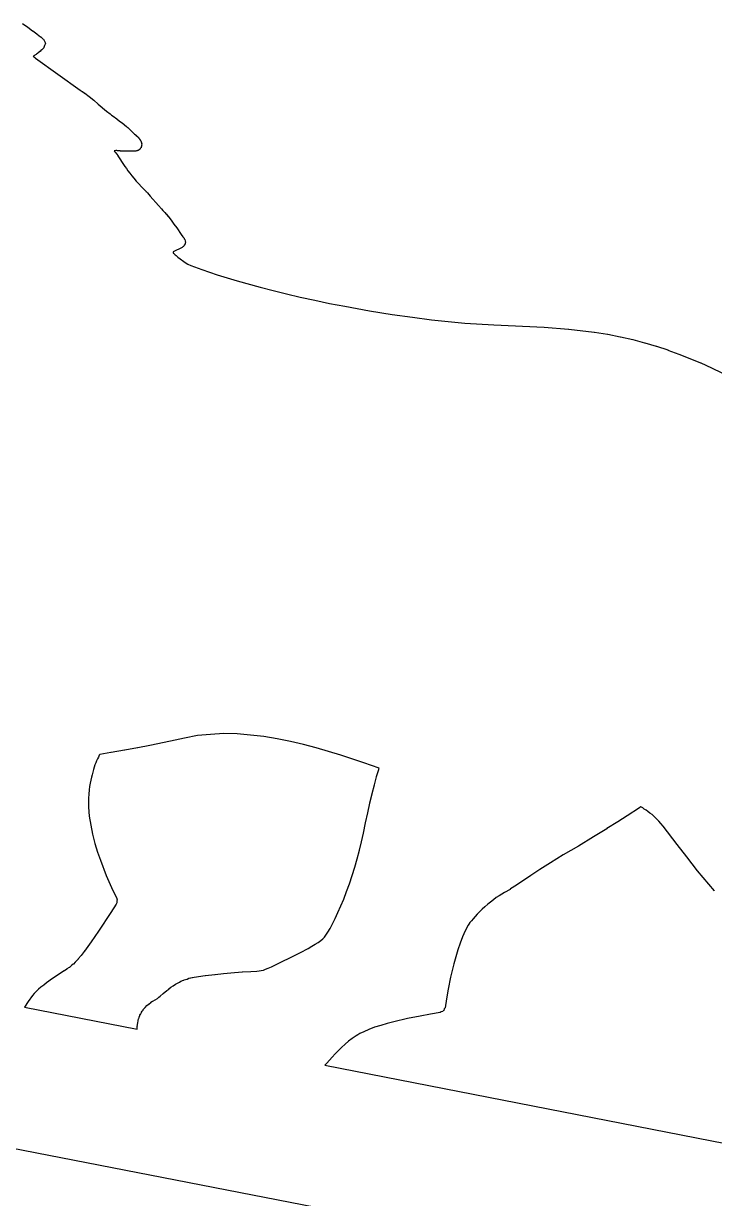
# Model space of a CAD drawing. Extents: x 69.66 to 79.46, y -104.86 to -98.08.
# Drawn here: x 74.464 to 76.316, y -101.713 to -98.567 of the extents above; entities that cross this region are included whole.
import ezdxf

# ---------------------------------------------------------------- set-up
doc = ezdxf.new("R2010")
doc.units = 0
doc.layers.add('BLACK', color=7, linetype='CONTINUOUS')

msp = doc.modelspace()

# ---------------------------------------------------------------- linework, layer by layer
at = {"layer": 'BLACK', "linetype": 'CONTINUOUS'}
for p, q in [((74.4616, -98.5672), (74.4754, -98.577)), ((74.4754, -98.577), (74.4754, -98.5771)), ((74.4754, -98.5771), (74.4756, -98.5771)), ((74.4756, -98.5771), (74.4884, -98.5865)), ((74.4884, -98.5865), (74.4885, -98.5867)), ((74.4885, -98.5867), (74.4886, -98.5867)), ((74.4886, -98.5867), (74.5001, -98.5953)), ((74.5001, -98.5953), (74.5002, -98.5955)), ((74.5002, -98.5955), (74.5003, -98.5955)), ((74.5003, -98.5955), (74.5097, -98.603)), ((74.5097, -98.603), (74.5098, -98.6032)), ((74.5098, -98.6032), (74.5101, -98.6033)), ((74.5101, -98.6033), (74.5169, -98.609)), ((74.5146, -98.6359), (74.513, -98.6375)), ((74.5147, -98.6357), (74.5146, -98.6359)), ((74.515, -98.6355), (74.5147, -98.6357)), ((74.5172, -98.6332), (74.515, -98.6355)), ((74.5169, -98.609), (74.517, -98.6093)), ((74.517, -98.6093), (74.5172, -98.6094)), ((74.5172, -98.6094), (74.5198, -98.6147)), ((74.5173, -98.633), (74.5172, -98.6332)), ((74.5176, -98.6328), (74.5173, -98.633)), ((74.5184, -98.632), (74.5176, -98.6328)), ((74.5185, -98.6317), (74.5184, -98.632)), ((74.5187, -98.6316), (74.5185, -98.6317)), ((74.5205, -98.626), (74.5187, -98.6316)), ((74.5198, -98.6147), (74.5225, -98.6199)), ((74.5225, -98.6204), (74.5205, -98.626)), ((74.5225, -98.6199), (74.5224, -98.6202)), ((74.5224, -98.6202), (74.5225, -98.6204)), ((74.4901, -98.6549), (74.4899, -98.655)), ((74.4899, -98.655), (74.4917, -98.6565)), ((74.4902, -98.6549), (74.4901, -98.6549)), ((74.4921, -98.6537), (74.4902, -98.6549)), ((74.4917, -98.6565), (74.4939, -98.6583)), ((74.4922, -98.6536), (74.4921, -98.6537)), ((74.4924, -98.6536), (74.4922, -98.6536)), ((74.4942, -98.6524), (74.4924, -98.6536)), ((74.4939, -98.6583), (74.4961, -98.66)), ((74.4943, -98.6522), (74.4942, -98.6524)), ((74.4946, -98.6522), (74.4943, -98.6522)), ((74.498, -98.6498), (74.4946, -98.6522)), ((74.4961, -98.66), (74.616, -98.7454)), ((74.4981, -98.6496), (74.498, -98.6498)), ((74.4984, -98.6495), (74.4981, -98.6496)), ((74.5016, -98.6472), (74.4984, -98.6495)), ((74.5017, -98.647), (74.5016, -98.6472)), ((74.502, -98.6469), (74.5017, -98.647)), ((74.5049, -98.6446), (74.502, -98.6469)), ((74.505, -98.6444), (74.5049, -98.6446)), ((74.5053, -98.6443), (74.505, -98.6444)), ((74.5078, -98.6422), (74.5053, -98.6443)), ((74.508, -98.6419), (74.5078, -98.6422)), ((74.5082, -98.6419), (74.508, -98.6419)), ((74.5105, -98.6398), (74.5082, -98.6419)), ((74.5106, -98.6397), (74.5105, -98.6398)), ((74.5108, -98.6396), (74.5106, -98.6397)), ((74.5127, -98.6377), (74.5108, -98.6396)), ((74.5128, -98.6376), (74.5127, -98.6377)), ((74.513, -98.6375), (74.5128, -98.6376)), ((74.616, -98.7454), (74.6214, -98.7489)), ((74.6214, -98.7489), (74.6215, -98.7491)), ((74.6215, -98.7491), (74.6218, -98.7492)), ((74.6218, -98.7492), (74.6275, -98.7533)), ((74.6275, -98.7533), (74.6276, -98.7535)), ((74.6276, -98.7535), (74.6279, -98.7536)), ((74.6279, -98.7536), (74.6397, -98.7626)), ((74.6397, -98.7626), (74.6398, -98.7628)), ((74.6398, -98.7628), (74.6401, -98.7629)), ((74.6401, -98.7629), (74.6521, -98.7727)), ((74.6521, -98.7727), (74.6522, -98.7728)), ((74.6522, -98.7728), (74.6523, -98.7728)), ((74.6523, -98.7728), (74.6643, -98.7828)), ((74.6643, -98.7828), (74.6643, -98.7829)), ((74.6643, -98.7829), (74.6643, -98.7829)), ((74.6643, -98.7829), (74.6866, -98.8016)), ((74.6866, -98.8016), (74.696, -98.8092)), ((74.696, -98.8092), (74.7, -98.8122)), ((74.7, -98.8122), (74.7038, -98.8149)), ((74.7038, -98.8149), (74.704, -98.8152)), ((74.704, -98.8152), (74.7042, -98.8153)), ((74.7042, -98.8153), (74.7138, -98.8225)), ((74.7138, -98.8225), (74.7214, -98.8283)), ((74.7214, -98.8283), (74.7214, -98.8283)), ((74.7214, -98.8283), (74.7215, -98.8283)), ((74.7215, -98.8283), (74.7279, -98.8332)), ((74.7279, -98.8332), (74.728, -98.8334)), ((74.728, -98.8334), (74.7281, -98.8334)), ((74.7281, -98.8334), (74.7338, -98.8379)), ((74.7338, -98.8379), (74.734, -98.8381)), ((74.734, -98.8381), (74.7342, -98.8382)), ((74.7342, -98.8382), (74.7398, -98.8428)), ((74.7398, -98.8428), (74.7398, -98.8429)), ((74.7398, -98.8429), (74.7401, -98.843)), ((74.7401, -98.843), (74.7429, -98.8455)), ((74.7429, -98.8455), (74.743, -98.8456)), ((74.743, -98.8456), (74.7431, -98.8457)), ((74.7431, -98.8457), (74.7462, -98.8484)), ((74.7462, -98.8484), (74.7463, -98.8486)), ((74.7463, -98.8486), (74.7464, -98.8487)), ((74.7464, -98.8487), (74.7533, -98.8551)), ((74.7533, -98.8551), (74.7533, -98.8552)), ((74.7533, -98.8552), (74.7535, -98.8553)), ((74.7535, -98.8553), (74.7615, -98.8631)), ((74.7615, -98.8631), (74.7654, -98.8665)), ((74.7654, -98.8665), (74.7655, -98.8668)), ((74.7655, -98.8668), (74.7659, -98.8669)), ((74.7659, -98.8669), (74.7692, -98.8701)), ((74.7692, -98.8701), (74.7694, -98.8704)), ((74.7694, -98.8704), (74.7697, -98.8705)), ((74.7697, -98.8705), (74.771, -98.8719)), ((74.771, -98.8719), (74.7711, -98.8722)), ((74.7711, -98.8722), (74.7714, -98.8723)), ((74.7714, -98.8723), (74.7726, -98.8736)), ((74.7726, -98.8736), (74.7727, -98.8738)), ((74.7727, -98.8738), (74.7729, -98.874)), ((74.7729, -98.874), (74.774, -98.8751)), ((74.774, -98.8751), (74.7741, -98.8755)), ((74.7741, -98.8755), (74.7744, -98.8756)), ((74.7744, -98.8756), (74.7752, -98.8767)), ((74.7752, -98.8767), (74.7753, -98.8771)), ((74.7753, -98.8771), (74.7757, -98.8773)), ((74.7757, -98.8773), (74.7764, -98.8783)), ((74.7764, -98.8783), (74.7765, -98.8788)), ((74.7765, -98.8788), (74.7769, -98.8791)), ((74.7769, -98.8791), (74.7775, -98.88)), ((74.7775, -98.88), (74.7776, -98.8806)), ((74.7776, -98.8806), (74.7781, -98.881)), ((74.7781, -98.881), (74.7785, -98.8817)), ((74.7785, -98.8817), (74.7786, -98.8825)), ((74.7786, -98.8825), (74.7791, -98.8831)), ((74.7791, -98.8831), (74.7794, -98.8838)), ((74.7794, -98.8838), (74.7794, -98.8848)), ((74.7794, -98.8848), (74.7801, -98.8856)), ((74.7801, -98.8856), (74.7802, -98.8862)), ((74.7802, -98.8862), (74.7801, -98.8874)), ((74.7801, -98.8874), (74.7807, -98.8885)), ((74.7075, -98.9079), (74.7073, -98.9079)), ((74.7073, -98.9079), (74.7077, -98.9087)), ((74.7095, -98.9077), (74.7075, -98.9079)), ((74.7077, -98.9087), (74.7082, -98.9094)), ((74.7082, -98.9094), (74.7087, -98.9103)), ((74.7087, -98.9103), (74.7093, -98.9112)), ((74.7093, -98.9112), (74.71, -98.9121)), ((74.7116, -98.9076), (74.7095, -98.9077)), ((74.71, -98.9121), (74.711, -98.9134)), ((74.711, -98.9134), (74.7111, -98.9134)), ((74.7111, -98.9134), (74.7111, -98.9135)), ((74.7111, -98.9135), (74.7136, -98.9166)), ((74.7139, -98.9075), (74.7116, -98.9076)), ((74.7136, -98.9166), (74.7137, -98.917)), ((74.7137, -98.917), (74.7141, -98.9172)), ((74.7162, -98.9077), (74.7139, -98.9075)), ((74.7141, -98.9172), (74.7166, -98.9207)), ((74.7187, -98.9079), (74.7162, -98.9077)), ((74.7217, -98.9084), (74.7187, -98.9079)), ((74.7226, -98.9082), (74.7217, -98.9084)), ((74.7235, -98.9086), (74.7226, -98.9082)), ((74.7276, -98.9088), (74.7235, -98.9086)), ((74.7277, -98.9088), (74.7276, -98.9088)), ((74.7278, -98.9088), (74.7277, -98.9088)), ((74.7317, -98.909), (74.7278, -98.9088)), ((74.7318, -98.909), (74.7317, -98.9089)), ((74.7317, -98.9089), (74.7317, -98.909)), ((74.7389, -98.9092), (74.7318, -98.909)), ((74.739, -98.9091), (74.7389, -98.9092)), ((74.7392, -98.9092), (74.739, -98.9091)), ((74.7453, -98.9093), (74.7392, -98.9092)), ((74.7454, -98.9092), (74.7453, -98.9093)), ((74.7455, -98.9093), (74.7454, -98.9092)), ((74.7506, -98.9093), (74.7455, -98.9093)), ((74.7507, -98.9093), (74.7506, -98.9093)), ((74.7508, -98.9093), (74.7507, -98.9093)), ((74.7549, -98.9093), (74.7508, -98.9093)), ((74.755, -98.9092), (74.7549, -98.9093)), ((74.7551, -98.9093), (74.755, -98.9092)), ((74.758, -98.9092), (74.7551, -98.9093)), ((74.7581, -98.9091), (74.758, -98.9092)), ((74.7583, -98.9092), (74.7581, -98.9091)), ((74.7594, -98.9091), (74.7583, -98.9092)), ((74.76, -98.9092), (74.7594, -98.9091)), ((74.7594, -98.9091), (74.7594, -98.9091)), ((74.7603, -98.9091), (74.76, -98.9092)), ((74.7607, -98.9091), (74.7603, -98.9091)), ((74.7608, -98.9091), (74.7607, -98.9091)), ((74.7612, -98.9093), (74.7608, -98.9091)), ((74.762, -98.9093), (74.7612, -98.9093)), ((74.7629, -98.9089), (74.762, -98.9093)), ((74.7637, -98.9092), (74.7629, -98.9089)), ((74.7645, -98.9091), (74.7637, -98.9092)), ((74.7658, -98.9084), (74.7645, -98.9091)), ((74.7672, -98.9086), (74.7658, -98.9084)), ((74.7679, -98.9084), (74.7672, -98.9086)), ((74.7688, -98.9077), (74.7679, -98.9084)), ((74.7689, -98.9077), (74.7688, -98.9077)), ((74.7693, -98.9075), (74.7689, -98.9077)), ((74.7707, -98.9074), (74.7693, -98.9075)), ((74.7711, -98.9072), (74.7707, -98.9074)), ((74.772, -98.9061), (74.7711, -98.9072)), ((74.7734, -98.9058), (74.772, -98.9061)), ((74.7737, -98.9056), (74.7734, -98.9058)), ((74.7746, -98.9042), (74.7737, -98.9056)), ((74.7761, -98.9035), (74.7746, -98.9042)), ((74.7764, -98.9032), (74.7761, -98.9035)), ((74.777, -98.9014), (74.7764, -98.9032)), ((74.7774, -98.9011), (74.777, -98.9014)), ((74.7776, -98.9009), (74.7774, -98.9011)), ((74.7786, -98.9002), (74.7776, -98.9009)), ((74.7776, -98.9009), (74.7776, -98.9009)), ((74.7788, -98.8999), (74.7786, -98.9002)), ((74.7789, -98.8983), (74.7788, -98.8999)), ((74.7792, -98.898), (74.7789, -98.8983)), ((74.7802, -98.8964), (74.7792, -98.8977)), ((74.7792, -98.8977), (74.7792, -98.898)), ((74.7809, -98.8925), (74.7801, -98.8941)), ((74.7801, -98.8941), (74.7803, -98.896)), ((74.7803, -98.896), (74.7802, -98.8964)), ((74.7808, -98.889), (74.7804, -98.8905)), ((74.7804, -98.8905), (74.7809, -98.892)), ((74.7807, -98.8885), (74.7808, -98.889)), ((74.7809, -98.892), (74.7809, -98.8925)), ((74.7166, -98.9207), (74.7167, -98.9211)), ((74.7167, -98.9211), (74.717, -98.9213)), ((74.717, -98.9213), (74.7224, -98.9294)), ((74.7224, -98.9294), (74.7224, -98.9295)), ((74.7224, -98.9295), (74.7225, -98.9296)), ((74.7225, -98.9296), (74.7286, -98.9391)), ((74.7286, -98.9391), (74.7356, -98.9498)), ((74.7356, -98.9498), (74.7395, -98.9556)), ((74.7395, -98.9556), (74.7439, -98.9617)), ((74.7439, -98.9617), (74.7486, -98.968)), ((74.7486, -98.968), (74.7538, -98.9747)), ((74.7538, -98.9747), (74.7595, -98.9816)), ((74.7595, -98.9816), (74.7657, -98.9889)), ((74.7657, -98.9889), (74.7726, -98.9965)), ((74.7726, -98.9965), (74.78, -99.0043)), ((74.78, -99.0043), (74.7838, -99.008)), ((74.7838, -99.008), (74.7839, -99.0081)), ((74.7839, -99.0081), (74.7841, -99.0082)), ((74.7841, -99.0082), (74.788, -99.0122)), ((74.788, -99.0122), (74.7881, -99.0123)), ((74.7881, -99.0123), (74.7882, -99.0124)), ((74.7882, -99.0124), (74.7921, -99.0164)), ((74.7921, -99.0164), (74.7921, -99.0165)), ((74.7921, -99.0165), (74.7922, -99.0166)), ((74.7922, -99.0166), (74.796, -99.0206)), ((74.796, -99.0206), (74.796, -99.0208)), ((74.796, -99.0208), (74.7962, -99.0209)), ((74.7962, -99.0209), (74.8034, -99.0291)), ((74.8034, -99.0291), (74.8035, -99.0292)), ((74.8035, -99.0292), (74.8036, -99.0292)), ((74.8036, -99.0292), (74.8108, -99.0376)), ((74.8108, -99.0376), (74.8108, -99.0376)), ((74.8108, -99.0376), (74.8108, -99.0376)), ((74.8108, -99.0376), (74.8181, -99.0462)), ((74.8181, -99.0462), (74.8255, -99.0547)), ((74.8255, -99.0547), (74.8334, -99.0633)), ((74.8334, -99.0633), (74.8375, -99.0676)), ((74.8375, -99.0676), (74.8419, -99.072)), ((74.8419, -99.072), (74.8421, -99.0725)), ((74.8421, -99.0725), (74.8425, -99.0728)), ((74.8425, -99.0728), (74.8466, -99.0774)), ((74.8466, -99.0774), (74.8466, -99.0776)), ((74.8466, -99.0776), (74.8469, -99.0777)), ((74.8469, -99.0777), (74.8509, -99.0825)), ((74.8509, -99.0825), (74.8509, -99.0828)), ((74.8509, -99.0828), (74.8512, -99.0829)), ((74.8512, -99.0829), (74.8591, -99.0931)), ((74.8591, -99.0931), (74.8592, -99.0934)), ((74.8592, -99.0934), (74.8594, -99.0935)), ((74.8594, -99.0935), (74.8671, -99.104)), ((74.8671, -99.104), (74.8671, -99.1041)), ((74.8671, -99.1041), (74.8672, -99.1042)), ((74.8672, -99.1042), (74.8744, -99.1144)), ((74.8744, -99.1144), (74.8745, -99.1145)), ((74.8745, -99.1145), (74.8745, -99.1145)), ((74.8745, -99.1145), (74.8868, -99.132)), ((74.8868, -99.132), (74.8913, -99.1381)), ((74.8913, -99.1381), (74.8927, -99.1399)), ((74.8895, -99.1666), (74.8654, -99.1787)), ((74.891, -99.1649), (74.8895, -99.1666)), ((74.8931, -99.1641), (74.891, -99.1649)), ((74.8927, -99.1399), (74.8941, -99.1414)), ((74.8948, -99.1604), (74.8931, -99.1641)), ((74.8941, -99.1414), (74.8949, -99.1436)), ((74.8975, -99.1573), (74.8948, -99.1604)), ((74.8949, -99.1436), (74.8966, -99.145)), ((74.8966, -99.145), (74.8969, -99.1491)), ((74.8969, -99.1491), (74.8983, -99.153)), ((74.8983, -99.153), (74.8973, -99.155)), ((74.8973, -99.155), (74.8975, -99.1573)), ((74.8654, -99.1787), (74.8653, -99.1819)), ((74.8653, -99.1819), (74.8664, -99.1829)), ((74.8664, -99.1829), (74.8684, -99.1847)), ((74.8684, -99.1847), (74.8705, -99.1866)), ((74.8705, -99.1866), (74.8728, -99.1884)), ((74.8728, -99.1884), (74.8777, -99.1923)), ((74.8777, -99.1923), (74.9001, -99.2091)), ((74.9001, -99.2091), (74.9042, -99.2114)), ((74.9042, -99.2114), (74.9126, -99.2151)), ((74.9126, -99.2151), (74.9415, -99.226)), ((74.9415, -99.226), (74.9832, -99.2399)), ((74.9832, -99.2399), (75.0361, -99.256)), ((75.0361, -99.256), (75.0984, -99.2733)), ((75.0984, -99.2733), (75.1325, -99.2822)), ((75.1325, -99.2822), (75.1683, -99.291)), ((75.1683, -99.291), (75.2057, -99.2997)), ((75.2057, -99.2997), (75.2444, -99.3082)), ((75.2444, -99.3082), (75.2843, -99.3164)), ((75.2843, -99.3164), (75.3252, -99.3242)), ((75.3252, -99.3242), (75.3911, -99.336)), ((75.3911, -99.336), (75.4514, -99.3458)), ((75.4514, -99.3458), (75.5066, -99.3537)), ((75.5066, -99.3537), (75.5573, -99.3601)), ((75.5573, -99.3601), (75.6469, -99.369)), ((75.6469, -99.369), (75.7244, -99.3741)), ((75.7244, -99.3741), (75.8589, -99.3805)), ((75.8589, -99.3805), (75.8591, -99.3806)), ((75.8591, -99.3806), (75.8593, -99.3805)), ((75.8593, -99.3805), (75.924, -99.3852)), ((75.924, -99.3852), (75.9244, -99.3854)), ((75.9244, -99.3854), (75.9247, -99.3852)), ((75.9247, -99.3852), (75.9931, -99.3933)), ((75.9931, -99.3933), (75.9934, -99.3935)), ((75.9934, -99.3935), (75.9937, -99.3934)), ((75.9937, -99.3934), (76.0288, -99.3991)), ((76.0288, -99.3991), (76.029, -99.3992)), ((76.029, -99.3992), (76.0293, -99.3992)), ((76.0293, -99.3992), (76.063, -99.4057)), ((76.063, -99.4057), (76.0633, -99.4059)), ((76.0633, -99.4059), (76.0636, -99.4058)), ((76.0636, -99.4058), (76.0962, -99.4133)), ((76.0962, -99.4133), (76.0964, -99.4134)), ((76.0964, -99.4134), (76.0967, -99.4134)), ((76.0967, -99.4134), (76.1283, -99.4217)), ((76.1283, -99.4217), (76.1285, -99.4219)), ((76.1285, -99.4219), (76.1288, -99.4218)), ((76.1288, -99.4218), (76.1595, -99.431)), ((76.1595, -99.431), (76.1597, -99.4311)), ((76.1597, -99.4311), (76.16, -99.4311)), ((76.16, -99.4311), (76.19, -99.441)), ((76.19, -99.441), (76.1902, -99.4412)), ((76.1902, -99.4412), (76.1905, -99.4412)), ((76.1905, -99.4412), (76.2199, -99.4519)), ((76.2199, -99.4519), (76.2201, -99.452)), ((76.2201, -99.452), (76.2203, -99.452)), ((76.2203, -99.452), (76.2492, -99.4635)), ((76.2492, -99.4635), (76.2494, -99.4636)), ((76.2494, -99.4636), (76.2496, -99.4636)), ((76.2496, -99.4636), (76.2782, -99.4757)), ((76.2782, -99.4757), (76.2784, -99.4759)), ((76.2784, -99.4759), (76.2786, -99.4759)), ((76.2786, -99.4759), (76.307, -99.4887)), ((76.307, -99.4887), (76.3072, -99.4888)), ((76.3072, -99.4888), (76.3074, -99.4888)), ((76.3074, -99.4888), (76.3642, -99.5163)), ((74.8574, -100.488), (74.8024, -100.5)), ((74.8576, -100.488), (74.8574, -100.488)), ((74.8577, -100.488), (74.8576, -100.488)), ((74.8956, -100.48), (74.8577, -100.488)), ((74.9302, -100.473), (74.8956, -100.48)), ((74.9652, -100.47), (74.9302, -100.473)), ((75.0006, -100.468), (74.9652, -100.47)), ((75.0363, -100.469), (75.0006, -100.468)), ((75.0722, -100.472), (75.0363, -100.469)), ((75.1081, -100.476), (75.0722, -100.472)), ((75.1437, -100.482), (75.1081, -100.476)), ((75.1792, -100.489), (75.1437, -100.482)), ((75.2141, -100.497), (75.1792, -100.489)), ((74.6984, -100.519), (74.6683, -100.524)), ((74.6985, -100.519), (74.6984, -100.519)), ((74.6986, -100.519), (74.6985, -100.519)), ((74.735, -100.512), (74.6986, -100.519)), ((74.7351, -100.512), (74.735, -100.512)), ((74.735, -100.512), (74.735, -100.512)), ((74.7698, -100.506), (74.7351, -100.512)), ((74.7699, -100.506), (74.7698, -100.506)), ((74.7698, -100.506), (74.7698, -100.506)), ((74.8022, -100.5), (74.7699, -100.506)), ((74.8023, -100.5), (74.8022, -100.5)), ((74.8024, -100.5), (74.8023, -100.5)), ((75.2482, -100.506), (75.2141, -100.497)), ((75.3143, -100.526), (75.2482, -100.506)), ((74.6555, -100.552), (74.6534, -100.558)), ((74.6577, -100.546), (74.6555, -100.552)), ((74.66, -100.541), (74.6577, -100.546)), ((74.6623, -100.536), (74.66, -100.541)), ((74.6646, -100.531), (74.6623, -100.536)), ((74.667, -100.526), (74.6646, -100.531)), ((74.6683, -100.524), (74.667, -100.526)), ((75.3758, -100.546), (75.3143, -100.526)), ((75.4169, -100.561), (75.3758, -100.546)), ((74.6458, -100.585), (74.6441, -100.593)), ((74.6476, -100.578), (74.6458, -100.585)), ((74.6494, -100.571), (74.6476, -100.578)), ((74.6514, -100.564), (74.6494, -100.571)), ((74.6534, -100.558), (74.6514, -100.564)), ((75.4042, -100.605), (75.4101, -100.584)), ((75.4101, -100.584), (75.4102, -100.583)), ((75.4102, -100.583), (75.416, -100.564)), ((75.4102, -100.583), (75.4102, -100.583)), ((75.416, -100.564), (75.4162, -100.564)), ((75.4161, -100.563), (75.4169, -100.561)), ((75.4162, -100.564), (75.4161, -100.563)), ((74.6412, -100.61), (74.6399, -100.619)), ((74.6426, -100.601), (74.6412, -100.61)), ((74.6441, -100.593), (74.6426, -100.601)), ((75.3982, -100.628), (75.4042, -100.605)), ((75.4042, -100.605), (75.4043, -100.605)), ((75.4043, -100.605), (75.4042, -100.605)), ((74.6386, -100.63), (74.6379, -100.641)), ((74.6379, -100.641), (74.6381, -100.665)), ((74.6399, -100.619), (74.6386, -100.63)), ((75.3923, -100.653), (75.3982, -100.629)), ((75.3983, -100.629), (75.3982, -100.628)), ((75.3982, -100.629), (75.3983, -100.629)), ((76.25, -101.931), (69.6824, -100.655)), ((74.6381, -100.665), (74.6402, -100.689)), ((75.3805, -100.707), (75.3863, -100.68)), ((75.3863, -100.68), (75.3864, -100.68)), ((75.3864, -100.68), (75.3922, -100.654)), ((75.3864, -100.68), (75.3864, -100.68)), ((75.3922, -100.654), (75.3923, -100.653)), ((75.3923, -100.653), (75.3923, -100.653)), ((76.1149, -100.667), (76.0816, -100.688)), ((76.115, -100.666), (76.1149, -100.666)), ((76.1149, -100.666), (76.1149, -100.667)), ((76.1183, -100.664), (76.115, -100.666)), ((76.1232, -100.667), (76.1183, -100.664)), ((76.1274, -100.67), (76.1232, -100.667)), ((76.1321, -100.673), (76.1274, -100.67)), ((76.1371, -100.677), (76.1321, -100.673)), ((76.1425, -100.681), (76.1371, -100.677)), ((76.1481, -100.685), (76.1425, -100.681)), ((74.6402, -100.689), (74.644, -100.713)), ((75.3749, -100.735), (75.3805, -100.707)), ((75.3805, -100.707), (75.3806, -100.707)), ((75.3806, -100.707), (75.3805, -100.707)), ((76.0567, -100.704), (76.0267, -100.722)), ((76.0568, -100.704), (76.0567, -100.704)), ((76.0567, -100.704), (76.0567, -100.704)), ((76.0815, -100.688), (76.0568, -100.704)), ((76.0816, -100.688), (76.0815, -100.688)), ((76.0816, -100.688), (76.0816, -100.688)), ((76.154, -100.69), (76.1481, -100.685)), ((76.1599, -100.696), (76.154, -100.69)), ((76.166, -100.702), (76.1599, -100.696)), ((76.172, -100.709), (76.166, -100.702)), ((76.178, -100.716), (76.172, -100.709)), ((74.644, -100.713), (74.6491, -100.737)), ((74.6491, -100.737), (74.6554, -100.762)), ((75.37, -100.758), (75.3749, -100.735)), ((76.0266, -100.723), (75.9913, -100.744)), ((76.0267, -100.722), (76.0266, -100.722)), ((76.0266, -100.722), (76.0266, -100.723)), ((76.2153, -100.765), (76.178, -100.716)), ((74.6554, -100.762), (74.6625, -100.785)), ((75.3645, -100.78), (75.37, -100.758)), ((75.9506, -100.769), (75.91, -100.793)), ((75.9507, -100.769), (75.9506, -100.769)), ((75.9506, -100.769), (75.9506, -100.769)), ((75.9912, -100.744), (75.9507, -100.769)), ((75.9913, -100.744), (75.9912, -100.744)), ((75.9912, -100.744), (75.9912, -100.744)), ((76.241, -100.798), (76.2153, -100.765)), ((76.2153, -100.765), (76.2153, -100.765)), ((76.2153, -100.765), (76.2153, -100.765)), ((74.6625, -100.785), (74.67, -100.807)), ((75.3517, -100.826), (75.3583, -100.803)), ((75.3583, -100.803), (75.3645, -100.78)), ((75.91, -100.793), (75.876, -100.814)), ((76.2411, -100.798), (76.241, -100.798)), ((76.2412, -100.798), (76.2411, -100.798)), ((76.2697, -100.835), (76.2412, -100.798)), ((74.67, -100.807), (74.6855, -100.848)), ((75.3446, -100.848), (75.3517, -100.826)), ((75.8474, -100.832), (75.8233, -100.848)), ((75.876, -100.814), (75.8474, -100.832)), ((76.2699, -100.835), (76.2697, -100.835)), ((76.3, -100.871), (76.2699, -100.835)), ((76.2699, -100.835), (76.2699, -100.835)), ((74.6855, -100.848), (74.6995, -100.88)), ((75.3372, -100.87), (75.3446, -100.848)), ((75.8233, -100.848), (75.785, -100.874)), ((75.8233, -100.848), (75.8233, -100.848)), ((74.6995, -100.88), (74.7136, -100.909)), ((75.3219, -100.911), (75.3296, -100.891)), ((75.3296, -100.891), (75.3372, -100.87)), ((75.7455, -100.898), (75.7382, -100.902)), ((75.7528, -100.893), (75.7455, -100.898)), ((75.768, -100.885), (75.7528, -100.893)), ((75.7528, -100.893), (75.7528, -100.893)), ((75.7528, -100.893), (75.7528, -100.893)), ((75.7683, -100.884), (75.768, -100.885)), ((75.7686, -100.884), (75.7683, -100.884)), ((75.7847, -100.874), (75.7686, -100.884)), ((75.7848, -100.874), (75.7847, -100.874)), ((75.785, -100.874), (75.7848, -100.874)), ((76.3002, -100.871), (76.3, -100.871)), ((76.3154, -100.889), (76.3002, -100.871)), ((76.3002, -100.871), (76.3002, -100.871)), ((76.3156, -100.889), (76.3154, -100.889)), ((74.7126, -100.925), (74.6983, -100.947)), ((74.713, -100.923), (74.7126, -100.925)), ((74.7143, -100.921), (74.713, -100.923)), ((74.7136, -100.909), (74.7137, -100.911)), ((74.7137, -100.911), (74.7149, -100.912)), ((74.7149, -100.912), (74.7141, -100.917)), ((74.7141, -100.917), (74.7143, -100.921)), ((75.3065, -100.947), (75.3141, -100.929)), ((75.3141, -100.929), (75.3219, -100.911)), ((75.7002, -100.932), (75.693, -100.938)), ((75.7077, -100.925), (75.7002, -100.932)), ((75.7153, -100.919), (75.7077, -100.925)), ((75.723, -100.913), (75.7153, -100.919)), ((75.7306, -100.907), (75.723, -100.913)), ((75.7382, -100.902), (75.7306, -100.907)), ((74.6982, -100.947), (74.6649, -100.997)), ((74.6983, -100.947), (74.6982, -100.947)), ((74.6982, -100.947), (74.6982, -100.947)), ((75.292, -100.977), (75.2991, -100.963)), ((75.2991, -100.963), (75.3065, -100.947)), ((75.6686, -100.964), (75.664, -100.969)), ((75.6739, -100.958), (75.6686, -100.964)), ((75.6798, -100.951), (75.6739, -100.958)), ((75.6862, -100.945), (75.6798, -100.951)), ((75.693, -100.938), (75.6862, -100.945)), ((75.2794, -101), (75.2854, -100.99)), ((75.2854, -100.99), (75.292, -100.977)), ((75.6556, -100.981), (75.6478, -100.996)), ((75.6575, -100.978), (75.6556, -100.981)), ((75.6603, -100.974), (75.6575, -100.978)), ((75.664, -100.969), (75.6603, -100.974)), ((74.6454, -101.025), (74.627, -101.05)), ((74.6455, -101.025), (74.6454, -101.025)), ((74.6456, -101.025), (74.6455, -101.025)), ((74.6648, -100.997), (74.6456, -101.025)), ((74.6649, -100.997), (74.6648, -100.997)), ((74.6648, -100.997), (74.6648, -100.997)), ((75.2453, -101.032), (75.2534, -101.027)), ((75.2534, -101.027), (75.2604, -101.022)), ((75.2604, -101.022), (75.2661, -101.017)), ((75.2661, -101.017), (75.2702, -101.013)), ((75.2702, -101.013), (75.2743, -101.008)), ((75.2743, -101.008), (75.2794, -101)), ((75.6406, -101.012), (75.634, -101.029)), ((75.6478, -100.996), (75.6406, -101.012)), ((74.6267, -101.051), (74.6184, -101.062)), ((74.6268, -101.05), (74.6267, -101.051)), ((74.627, -101.05), (74.6268, -101.05)), ((75.1284, -101.092), (75.2058, -101.054)), ((75.2058, -101.054), (75.2266, -101.043)), ((75.2266, -101.043), (75.2363, -101.037)), ((75.2363, -101.037), (75.2453, -101.032)), ((75.6278, -101.047), (75.6221, -101.066)), ((75.634, -101.029), (75.6278, -101.047)), ((74.5924, -101.089), (74.5921, -101.09)), ((74.5929, -101.089), (74.5924, -101.089)), ((74.5971, -101.085), (74.5929, -101.089)), ((74.5973, -101.085), (74.5971, -101.085)), ((74.5976, -101.085), (74.5973, -101.085)), ((74.6027, -101.08), (74.5976, -101.085)), ((74.603, -101.079), (74.6027, -101.08)), ((74.6037, -101.079), (74.603, -101.079)), ((74.6101, -101.072), (74.6037, -101.079)), ((74.6102, -101.072), (74.6101, -101.072)), ((74.6106, -101.071), (74.6102, -101.072)), ((74.6181, -101.062), (74.6106, -101.071)), ((74.6182, -101.062), (74.6181, -101.062)), ((74.6184, -101.062), (74.6182, -101.062)), ((75.617, -101.084), (75.6083, -101.12)), ((75.6221, -101.066), (75.617, -101.084)), ((74.5732, -101.103), (74.5421, -101.124)), ((74.5733, -101.103), (74.5732, -101.103)), ((74.5735, -101.103), (74.5733, -101.103)), ((74.5802, -101.099), (74.5735, -101.103)), ((74.5803, -101.098), (74.5802, -101.099)), ((74.5805, -101.098), (74.5803, -101.098)), ((74.5865, -101.094), (74.5805, -101.098)), ((74.5866, -101.094), (74.5865, -101.094)), ((74.5869, -101.094), (74.5866, -101.094)), ((74.5921, -101.09), (74.5869, -101.094)), ((74.9119, -101.122), (74.9161, -101.121)), ((74.9161, -101.121), (74.9164, -101.121)), ((74.9164, -101.121), (74.9167, -101.121)), ((74.9167, -101.121), (74.921, -101.12)), ((74.921, -101.12), (74.9212, -101.121)), ((74.9212, -101.121), (74.9214, -101.12)), ((74.9214, -101.12), (74.951, -101.116)), ((74.951, -101.116), (74.9511, -101.116)), ((74.9511, -101.116), (74.9512, -101.116)), ((74.9512, -101.116), (74.977, -101.113)), ((74.977, -101.113), (74.9771, -101.113)), ((74.9771, -101.113), (74.9773, -101.113)), ((74.9773, -101.113), (74.9996, -101.11)), ((74.9996, -101.11), (74.9998, -101.11)), ((74.9998, -101.11), (74.9999, -101.11)), ((74.9999, -101.11), (75.0192, -101.108)), ((75.0192, -101.108), (75.0194, -101.108)), ((75.0194, -101.108), (75.0196, -101.108)), ((75.0196, -101.108), (75.0502, -101.106)), ((75.0502, -101.106), (75.0504, -101.106)), ((75.0504, -101.106), (75.0505, -101.106)), ((75.0505, -101.106), (75.0728, -101.105)), ((75.0728, -101.105), (75.089, -101.104)), ((75.089, -101.104), (75.0953, -101.103)), ((75.0953, -101.103), (75.101, -101.102)), ((75.101, -101.102), (75.1067, -101.101)), ((75.1067, -101.101), (75.1128, -101.099)), ((75.1128, -101.099), (75.1199, -101.096)), ((75.1199, -101.096), (75.1284, -101.092)), ((75.1284, -101.092), (75.1284, -101.092)), ((75.6083, -101.12), (75.6017, -101.152)), ((74.5039, -101.152), (74.4977, -101.158)), ((74.5108, -101.147), (74.5039, -101.152)), ((74.5182, -101.141), (74.5108, -101.147)), ((74.5259, -101.135), (74.5182, -101.141)), ((74.5421, -101.124), (74.5259, -101.135)), ((74.8481, -101.156), (74.853, -101.152)), ((74.853, -101.152), (74.8533, -101.152)), ((74.8533, -101.152), (74.8534, -101.151)), ((74.8534, -101.151), (74.8586, -101.147)), ((74.8586, -101.147), (74.8589, -101.147)), ((74.8589, -101.147), (74.8591, -101.147)), ((74.8591, -101.147), (74.8646, -101.143)), ((74.8646, -101.143), (74.865, -101.143)), ((74.865, -101.143), (74.8652, -101.143)), ((74.8652, -101.143), (74.8711, -101.139)), ((74.8711, -101.139), (74.8714, -101.139)), ((74.8714, -101.139), (74.8716, -101.139)), ((74.8716, -101.139), (74.8747, -101.137)), ((74.8747, -101.137), (74.8749, -101.137)), ((74.8749, -101.137), (74.8751, -101.137)), ((74.8751, -101.137), (74.8782, -101.135)), ((74.8782, -101.135), (74.8785, -101.135)), ((74.8785, -101.135), (74.8786, -101.135)), ((74.8786, -101.135), (74.8819, -101.133)), ((74.8819, -101.133), (74.8821, -101.133)), ((74.8821, -101.133), (74.8823, -101.133)), ((74.8823, -101.133), (74.8857, -101.131)), ((74.8857, -101.131), (74.886, -101.131)), ((74.886, -101.131), (74.8861, -101.131)), ((74.8861, -101.131), (74.8896, -101.129)), ((74.8896, -101.129), (74.8899, -101.129)), ((74.8899, -101.129), (74.8901, -101.129)), ((74.8901, -101.129), (74.8937, -101.128)), ((74.8937, -101.128), (74.894, -101.128)), ((74.894, -101.128), (74.8942, -101.127)), ((74.8942, -101.127), (74.8979, -101.126)), ((74.8979, -101.126), (74.8982, -101.126)), ((74.8982, -101.126), (74.8984, -101.126)), ((74.8984, -101.126), (74.9022, -101.125)), ((74.9022, -101.125), (74.9025, -101.125)), ((74.9025, -101.125), (74.9028, -101.125)), ((74.9028, -101.125), (74.9067, -101.123)), ((74.9067, -101.123), (74.907, -101.123)), ((74.907, -101.123), (74.9073, -101.123)), ((74.9073, -101.123), (74.9113, -101.122)), ((74.9113, -101.122), (74.9117, -101.122)), ((74.9117, -101.122), (74.9119, -101.122)), ((75.6017, -101.152), (75.597, -101.178)), ((74.4878, -101.169), (74.4767, -101.185)), ((74.4923, -101.164), (74.4878, -101.169)), ((74.4977, -101.158), (74.4923, -101.164)), ((74.8055, -101.187), (74.8096, -101.184)), ((74.8096, -101.184), (74.8101, -101.184)), ((74.8101, -101.184), (74.8104, -101.184)), ((74.8104, -101.184), (74.8228, -101.177)), ((74.8228, -101.177), (74.8262, -101.174)), ((74.8262, -101.174), (74.8299, -101.171)), ((74.8299, -101.171), (74.8385, -101.164)), ((74.8385, -101.164), (74.8478, -101.156)), ((74.8385, -101.164), (74.8385, -101.164)), ((74.8478, -101.156), (74.848, -101.156)), ((74.848, -101.156), (74.8481, -101.156)), ((75.597, -101.178), (75.5934, -101.202)), ((74.4767, -101.185), (74.4662, -101.2)), ((74.4662, -101.2), (74.7687, -101.259)), ((74.4767, -101.185), (74.4767, -101.185)), ((74.4767, -101.185), (74.4767, -101.185)), ((74.778, -101.218), (74.7797, -101.215)), ((74.7797, -101.215), (74.78, -101.215)), ((74.78, -101.215), (74.7801, -101.214)), ((74.7801, -101.214), (74.7819, -101.211)), ((74.7819, -101.211), (74.7822, -101.211)), ((74.7822, -101.211), (74.7823, -101.211)), ((74.7823, -101.211), (74.7842, -101.208)), ((74.7842, -101.208), (74.7846, -101.208)), ((74.7846, -101.208), (74.7847, -101.207)), ((74.7847, -101.207), (74.7867, -101.205)), ((74.7867, -101.205), (74.7871, -101.204)), ((74.7871, -101.204), (74.7872, -101.204)), ((74.7872, -101.204), (74.7892, -101.202)), ((74.7892, -101.202), (74.7897, -101.201)), ((74.7897, -101.201), (74.79, -101.201)), ((74.79, -101.201), (74.7942, -101.196)), ((74.7942, -101.196), (74.7949, -101.196)), ((74.7949, -101.196), (74.7952, -101.195)), ((74.7952, -101.195), (74.7995, -101.192)), ((74.7995, -101.192), (74.8001, -101.191)), ((74.8001, -101.191), (74.8004, -101.191)), ((74.8004, -101.191), (74.8047, -101.188)), ((74.8047, -101.188), (74.8052, -101.188)), ((74.8052, -101.188), (74.8055, -101.187)), ((75.5801, -101.215), (75.5541, -101.219)), ((75.5834, -101.213), (75.5801, -101.215)), ((75.5871, -101.212), (75.5834, -101.213)), ((75.5884, -101.21), (75.5871, -101.212)), ((75.5906, -101.209), (75.5884, -101.21)), ((75.5914, -101.205), (75.5906, -101.209)), ((75.5934, -101.202), (75.5914, -101.205)), ((74.7693, -101.248), (74.7695, -101.247)), ((74.7694, -101.247), (74.7701, -101.242)), ((74.7695, -101.247), (74.7694, -101.247)), ((74.7701, -101.242), (74.7704, -101.242)), ((74.7703, -101.242), (74.7712, -101.237)), ((74.7704, -101.242), (74.7703, -101.242)), ((74.7712, -101.237), (74.7714, -101.237)), ((74.7714, -101.236), (74.7725, -101.232)), ((74.7714, -101.237), (74.7714, -101.236)), ((74.7725, -101.232), (74.7727, -101.232)), ((74.7727, -101.232), (74.774, -101.228)), ((74.7727, -101.232), (74.7727, -101.232)), ((74.774, -101.228), (74.7743, -101.227)), ((74.7743, -101.227), (74.7757, -101.223)), ((74.7743, -101.227), (74.7743, -101.227)), ((74.7757, -101.223), (74.776, -101.223)), ((74.776, -101.222), (74.7776, -101.219)), ((74.776, -101.223), (74.776, -101.222)), ((74.7776, -101.219), (74.7779, -101.219)), ((74.7779, -101.219), (74.778, -101.218)), ((75.4386, -101.244), (75.4211, -101.249)), ((75.4566, -101.24), (75.4386, -101.244)), ((75.4929, -101.231), (75.4566, -101.24)), ((75.5264, -101.224), (75.4929, -101.231)), ((75.5541, -101.219), (75.5264, -101.224)), ((74.7685, -101.258), (74.7688, -101.253)), ((74.7687, -101.259), (74.7685, -101.258)), ((74.7687, -101.259), (74.7687, -101.259)), ((74.7688, -101.252), (74.7693, -101.248)), ((74.769, -101.253), (74.7688, -101.252)), ((74.7688, -101.253), (74.769, -101.253)), ((75.3549, -101.277), (75.3449, -101.284)), ((75.3598, -101.274), (75.3549, -101.277)), ((75.3647, -101.271), (75.3598, -101.274)), ((75.3762, -101.266), (75.3647, -101.271)), ((75.3894, -101.26), (75.3762, -101.266)), ((75.4046, -101.254), (75.3894, -101.26)), ((75.4211, -101.249), (75.4046, -101.254)), ((75.3161, -101.308), (75.3072, -101.317)), ((75.3255, -101.299), (75.3161, -101.308)), ((75.3351, -101.291), (75.3255, -101.299)), ((75.3449, -101.284), (75.3351, -101.291)), ((75.2908, -101.334), (75.277, -101.35)), ((75.2987, -101.325), (75.2908, -101.334)), ((75.3072, -101.317), (75.2987, -101.325)), ((75.277, -101.35), (75.2718, -101.356)), ((75.2718, -101.356), (76.8109, -101.656))]:
    msp.add_line(p, q, dxfattribs=at)

doc.saveas('drawing.dxf')
